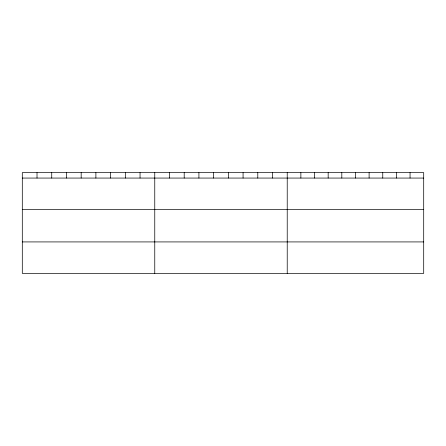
<?xml version="1.0" encoding="UTF-8"?>
<svg xmlns="http://www.w3.org/2000/svg" width="446" height="446" viewBox="0 0 446 446"><rect width="100%" height="100%" fill="white"/><g stroke="black" fill="none" stroke-linecap="round" stroke-linejoin="round"><path stroke-width="0.67" d="M423.7 178.065L423.7 273.37L22.3 273.37L22.3 172.63L423.7 172.63L423.7 178.065L22.3 178.065M22.3 209.514L423.7 209.514M22.3 241.922L423.7 241.922M410.052 172.63L410.052 178.065M396.405 172.63L396.405 178.065M382.757 172.63L382.757 178.065M369.11 172.63L369.11 178.065M355.462 172.63L355.462 178.065M341.814 172.63L341.814 178.065M328.167 172.63L328.167 178.065M314.519 172.63L314.519 178.065M300.872 172.63L300.872 178.065M287.224 172.63L287.224 273.37M272.506 172.63L272.506 178.065M257.788 172.63L257.788 178.065M243.07 172.63L243.07 178.065M228.352 172.63L228.352 178.065M213.634 172.63L213.634 178.065M198.916 172.63L198.916 178.065M184.198 172.63L184.198 178.065M169.48 172.63L169.48 178.065M154.762 172.63L154.762 273.37M140.044 172.63L140.044 178.065M125.326 172.63L125.326 178.065M110.608 172.63L110.608 178.065M95.89 172.63L95.89 178.065M81.172 172.63L81.172 178.065M66.454 172.63L66.454 178.065M51.736 172.63L51.736 178.065M37.018 172.63L37.018 178.065"/></g></svg>
